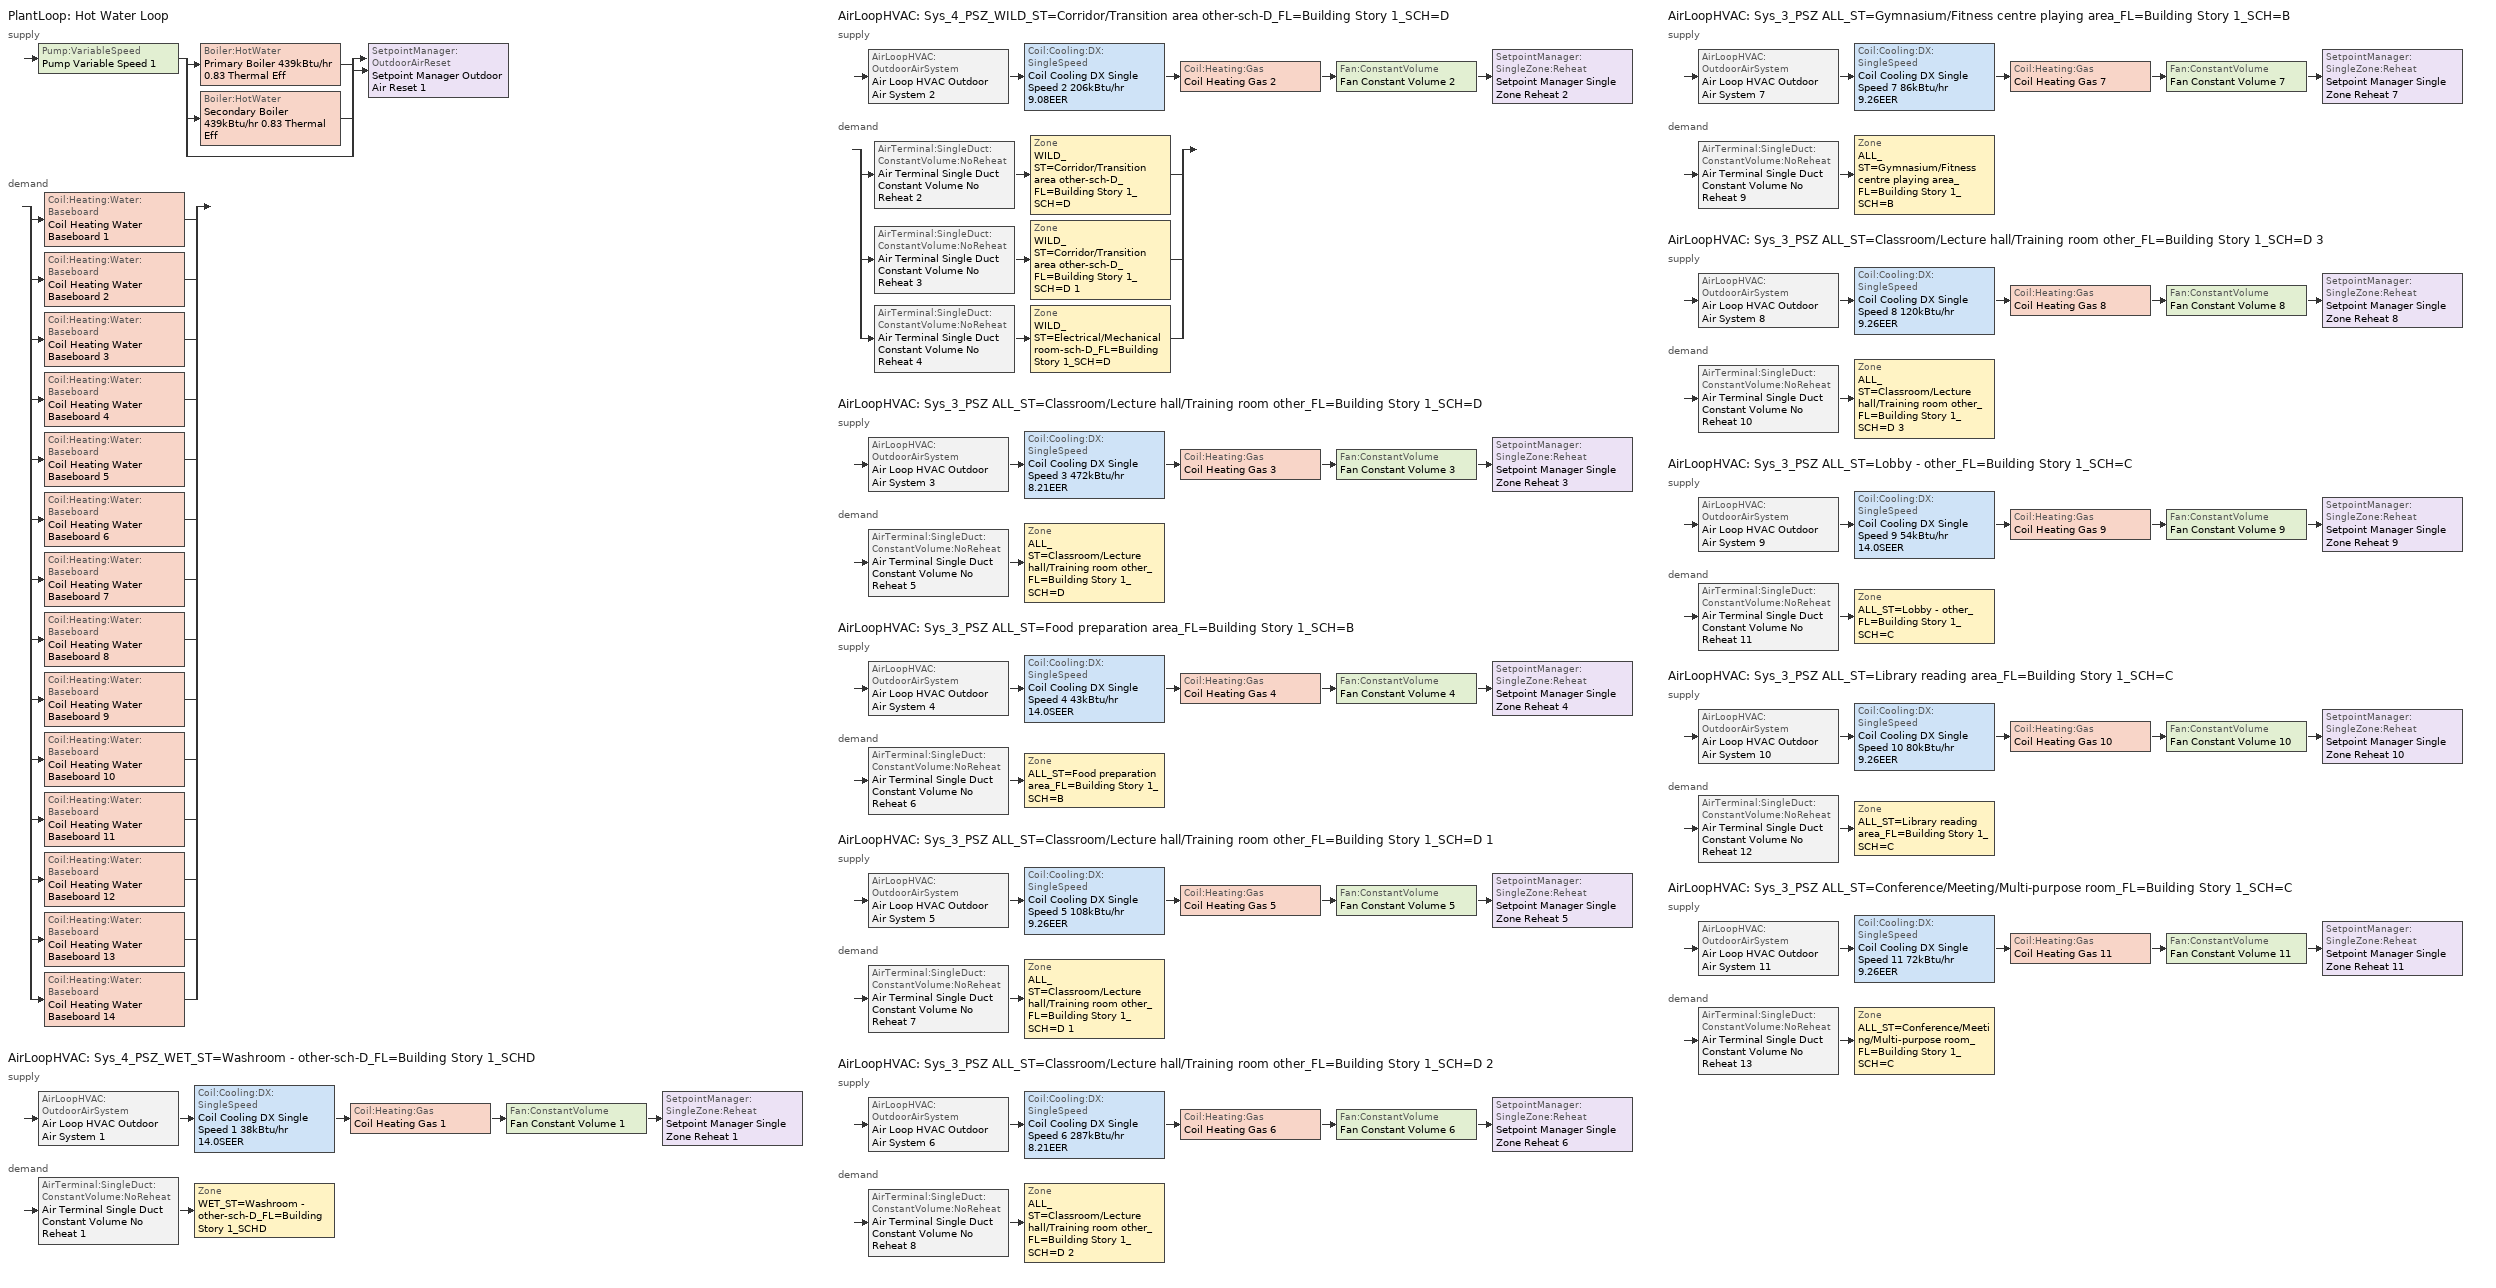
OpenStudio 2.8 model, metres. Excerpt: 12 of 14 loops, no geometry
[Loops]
PlantLoop 'Hot Water Loop'
 supply: Pump:VariableSpeed 'Pump Variable Speed 1' > split
  | Boiler:HotWater 'Primary Boiler 439kBtu/hr 0.83 Thermal Eff'
  | Boiler:HotWater 'Secondary Boiler 439kBtu/hr 0.83 Thermal Eff'
  | bypass
  join > SetpointManager:OutdoorAirReset 'Setpoint Manager Outdoor Air Reset 1'
 demand: split
  | Coil:Heating:Water:Baseboard 'Coil Heating Water Baseboard 1'
  | Coil:Heating:Water:Baseboard 'Coil Heating Water Baseboard 2'
  | Coil:Heating:Water:Baseboard 'Coil Heating Water Baseboard 3'
  | Coil:Heating:Water:Baseboard 'Coil Heating Water Baseboard 4'
  | Coil:Heating:Water:Baseboard 'Coil Heating Water Baseboard 5'
  | Coil:Heating:Water:Baseboard 'Coil Heating Water Baseboard 6'
  | Coil:Heating:Water:Baseboard 'Coil Heating Water Baseboard 7'
  | Coil:Heating:Water:Baseboard 'Coil Heating Water Baseboard 8'
  | Coil:Heating:Water:Baseboard 'Coil Heating Water Baseboard 9'
  | Coil:Heating:Water:Baseboard 'Coil Heating Water Baseboard 10'
  | Coil:Heating:Water:Baseboard 'Coil Heating Water Baseboard 11'
  | Coil:Heating:Water:Baseboard 'Coil Heating Water Baseboard 12'
  | Coil:Heating:Water:Baseboard 'Coil Heating Water Baseboard 13'
  | Coil:Heating:Water:Baseboard 'Coil Heating Water Baseboard 14'
AirLoopHVAC 'Sys_4_PSZ_WET_ST=Washroom - other-sch-D_FL=Building Story 1_SCHD'
 supply: AirLoopHVAC:OutdoorAirSystem 'Air Loop HVAC Outdoor Air System 1' > Coil:Cooling:DX:SingleSpeed 'Coil Cooling DX Single Speed 1 38kBtu/hr 14.0SEER' > Coil:Heating:Gas 'Coil Heating Gas 1' > Fan:ConstantVolume 'Fan Constant Volume 1' > SetpointManager:SingleZone:Reheat 'Setpoint Manager Single Zone Reheat 1'
 demand: AirTerminal:SingleDuct:ConstantVolume:NoReheat 'Air Terminal Single Duct Constant Volume No Reheat 1' > Zone 'WET_ST=Washroom - other-sch-D_FL=Building Story 1_SCHD'
AirLoopHVAC 'Sys_4_PSZ_WILD_ST=Corridor/Transition area other-sch-D_FL=Building Story 1_SCH=D'
 supply: AirLoopHVAC:OutdoorAirSystem 'Air Loop HVAC Outdoor Air System 2' > Coil:Cooling:DX:SingleSpeed 'Coil Cooling DX Single Speed 2 206kBtu/hr 9.08EER' > Coil:Heating:Gas 'Coil Heating Gas 2' > Fan:ConstantVolume 'Fan Constant Volume 2' > SetpointManager:SingleZone:Reheat 'Setpoint Manager Single Zone Reheat 2'
 demand: split
  | AirTerminal:SingleDuct:ConstantVolume:NoReheat 'Air Terminal Single Duct Constant Volume No Reheat 2' > Zone 'WILD_ST=Corridor/Transition area other-sch-D_FL=Building Story 1_SCH=D'
  | AirTerminal:SingleDuct:ConstantVolume:NoReheat 'Air Terminal Single Duct Constant Volume No Reheat 3' > Zone 'WILD_ST=Corridor/Transition area other-sch-D_FL=Building Story 1_SCH=D 1'
  | AirTerminal:SingleDuct:ConstantVolume:NoReheat 'Air Terminal Single Duct Constant Volume No Reheat 4' > Zone 'WILD_ST=Electrical/Mechanical room-sch-D_FL=Building Story 1_SCH=D'
AirLoopHVAC 'Sys_3_PSZ ALL_ST=Classroom/Lecture hall/Training room other_FL=Building Story 1_SCH=D'
 supply: AirLoopHVAC:OutdoorAirSystem 'Air Loop HVAC Outdoor Air System 3' > Coil:Cooling:DX:SingleSpeed 'Coil Cooling DX Single Speed 3 472kBtu/hr 8.21EER' > Coil:Heating:Gas 'Coil Heating Gas 3' > Fan:ConstantVolume 'Fan Constant Volume 3' > SetpointManager:SingleZone:Reheat 'Setpoint Manager Single Zone Reheat 3'
 demand: AirTerminal:SingleDuct:ConstantVolume:NoReheat 'Air Terminal Single Duct Constant Volume No Reheat 5' > Zone 'ALL_ST=Classroom/Lecture hall/Training room other_FL=Building Story 1_SCH=D'
AirLoopHVAC 'Sys_3_PSZ ALL_ST=Food preparation area_FL=Building Story 1_SCH=B'
 supply: AirLoopHVAC:OutdoorAirSystem 'Air Loop HVAC Outdoor Air System 4' > Coil:Cooling:DX:SingleSpeed 'Coil Cooling DX Single Speed 4 43kBtu/hr 14.0SEER' > Coil:Heating:Gas 'Coil Heating Gas 4' > Fan:ConstantVolume 'Fan Constant Volume 4' > SetpointManager:SingleZone:Reheat 'Setpoint Manager Single Zone Reheat 4'
 demand: AirTerminal:SingleDuct:ConstantVolume:NoReheat 'Air Terminal Single Duct Constant Volume No Reheat 6' > Zone 'ALL_ST=Food preparation area_FL=Building Story 1_SCH=B'
AirLoopHVAC 'Sys_3_PSZ ALL_ST=Classroom/Lecture hall/Training room other_FL=Building Story 1_SCH=D 1'
 supply: AirLoopHVAC:OutdoorAirSystem 'Air Loop HVAC Outdoor Air System 5' > Coil:Cooling:DX:SingleSpeed 'Coil Cooling DX Single Speed 5 108kBtu/hr 9.26EER' > Coil:Heating:Gas 'Coil Heating Gas 5' > Fan:ConstantVolume 'Fan Constant Volume 5' > SetpointManager:SingleZone:Reheat 'Setpoint Manager Single Zone Reheat 5'
 demand: AirTerminal:SingleDuct:ConstantVolume:NoReheat 'Air Terminal Single Duct Constant Volume No Reheat 7' > Zone 'ALL_ST=Classroom/Lecture hall/Training room other_FL=Building Story 1_SCH=D 1'
AirLoopHVAC 'Sys_3_PSZ ALL_ST=Classroom/Lecture hall/Training room other_FL=Building Story 1_SCH=D 2'
 supply: AirLoopHVAC:OutdoorAirSystem 'Air Loop HVAC Outdoor Air System 6' > Coil:Cooling:DX:SingleSpeed 'Coil Cooling DX Single Speed 6 287kBtu/hr 8.21EER' > Coil:Heating:Gas 'Coil Heating Gas 6' > Fan:ConstantVolume 'Fan Constant Volume 6' > SetpointManager:SingleZone:Reheat 'Setpoint Manager Single Zone Reheat 6'
 demand: AirTerminal:SingleDuct:ConstantVolume:NoReheat 'Air Terminal Single Duct Constant Volume No Reheat 8' > Zone 'ALL_ST=Classroom/Lecture hall/Training room other_FL=Building Story 1_SCH=D 2'
AirLoopHVAC 'Sys_3_PSZ ALL_ST=Gymnasium/Fitness centre playing area_FL=Building Story 1_SCH=B'
 supply: AirLoopHVAC:OutdoorAirSystem 'Air Loop HVAC Outdoor Air System 7' > Coil:Cooling:DX:SingleSpeed 'Coil Cooling DX Single Speed 7 86kBtu/hr 9.26EER' > Coil:Heating:Gas 'Coil Heating Gas 7' > Fan:ConstantVolume 'Fan Constant Volume 7' > SetpointManager:SingleZone:Reheat 'Setpoint Manager Single Zone Reheat 7'
 demand: AirTerminal:SingleDuct:ConstantVolume:NoReheat 'Air Terminal Single Duct Constant Volume No Reheat 9' > Zone 'ALL_ST=Gymnasium/Fitness centre playing area_FL=Building Story 1_SCH=B'
AirLoopHVAC 'Sys_3_PSZ ALL_ST=Classroom/Lecture hall/Training room other_FL=Building Story 1_SCH=D 3'
 supply: AirLoopHVAC:OutdoorAirSystem 'Air Loop HVAC Outdoor Air System 8' > Coil:Cooling:DX:SingleSpeed 'Coil Cooling DX Single Speed 8 120kBtu/hr 9.26EER' > Coil:Heating:Gas 'Coil Heating Gas 8' > Fan:ConstantVolume 'Fan Constant Volume 8' > SetpointManager:SingleZone:Reheat 'Setpoint Manager Single Zone Reheat 8'
 demand: AirTerminal:SingleDuct:ConstantVolume:NoReheat 'Air Terminal Single Duct Constant Volume No Reheat 10' > Zone 'ALL_ST=Classroom/Lecture hall/Training room other_FL=Building Story 1_SCH=D 3'
AirLoopHVAC 'Sys_3_PSZ ALL_ST=Lobby - other_FL=Building Story 1_SCH=C'
 supply: AirLoopHVAC:OutdoorAirSystem 'Air Loop HVAC Outdoor Air System 9' > Coil:Cooling:DX:SingleSpeed 'Coil Cooling DX Single Speed 9 54kBtu/hr 14.0SEER' > Coil:Heating:Gas 'Coil Heating Gas 9' > Fan:ConstantVolume 'Fan Constant Volume 9' > SetpointManager:SingleZone:Reheat 'Setpoint Manager Single Zone Reheat 9'
 demand: AirTerminal:SingleDuct:ConstantVolume:NoReheat 'Air Terminal Single Duct Constant Volume No Reheat 11' > Zone 'ALL_ST=Lobby - other_FL=Building Story 1_SCH=C'
AirLoopHVAC 'Sys_3_PSZ ALL_ST=Library reading area_FL=Building Story 1_SCH=C'
 supply: AirLoopHVAC:OutdoorAirSystem 'Air Loop HVAC Outdoor Air System 10' > Coil:Cooling:DX:SingleSpeed 'Coil Cooling DX Single Speed 10 80kBtu/hr 9.26EER' > Coil:Heating:Gas 'Coil Heating Gas 10' > Fan:ConstantVolume 'Fan Constant Volume 10' > SetpointManager:SingleZone:Reheat 'Setpoint Manager Single Zone Reheat 10'
 demand: AirTerminal:SingleDuct:ConstantVolume:NoReheat 'Air Terminal Single Duct Constant Volume No Reheat 12' > Zone 'ALL_ST=Library reading area_FL=Building Story 1_SCH=C'
AirLoopHVAC 'Sys_3_PSZ ALL_ST=Conference/Meeting/Multi-purpose room_FL=Building Story 1_SCH=C'
 supply: AirLoopHVAC:OutdoorAirSystem 'Air Loop HVAC Outdoor Air System 11' > Coil:Cooling:DX:SingleSpeed 'Coil Cooling DX Single Speed 11 72kBtu/hr 9.26EER' > Coil:Heating:Gas 'Coil Heating Gas 11' > Fan:ConstantVolume 'Fan Constant Volume 11' > SetpointManager:SingleZone:Reheat 'Setpoint Manager Single Zone Reheat 11'
 demand: AirTerminal:SingleDuct:ConstantVolume:NoReheat 'Air Terminal Single Duct Constant Volume No Reheat 13' > Zone 'ALL_ST=Conference/Meeting/Multi-purpose room_FL=Building Story 1_SCH=C'
[Sizing:Zone] Zone Cooling Design Supply Air Temperature Input Method=SupplyAirTemperature; Zone Cooling Design Supply Air Temperature {C}=13; Zone Cooling Design Supply Air Temperature Difference {deltaC}=11.11; Zone Heating Design Supply Air Temperature Input Method=SupplyAirTemperature; Zone Heating Design Supply Air Temperature {C}=43; Zone Heating Design Supply Air Temperature Difference {deltaC}=11.11; Zone Cooling Design Supply Air Humidity Ratio {kg-H2O/kg-air}=0.0085; Zone Heating Design Supply Air Humidity Ratio {kg-H2O/kg-air}=0.008; Zone Heating Sizing Factor=1.3; Zone Cooling Sizing Factor=1.1; Cooling Design Air Flow Method=DesignDay; Heating Design Air Flow Method=DesignDay; Account for Dedicated Outdoor Air System=No; Dedicated Outdoor Air System Control Strategy=NeutralSupplyAir; Dedicated Outdoor Air Low Setpoint Temperature for Design {C}=autosize; Dedicated Outdoor Air High Setpoint Temperature for Design {C}=autosize
WET_ST=Washroom - other-sch-D_FL=Building Story 1_SCHD; ALL_ST=Classroom/Lecture hall/Training room other_FL=Building Story 1_SCH=D; ALL_ST=Food preparation area_FL=Building Story 1_SCH=B; ALL_ST=Classroom/Lecture hall/Training room other_FL=Building Story 1_SCH=D 1; ALL_ST=Classroom/Lecture hall/Training room other_FL=Building Story 1_SCH=D 2; ALL_ST=Gymnasium/Fitness centre playing area_FL=Building Story 1_SCH=B; ALL_ST=Classroom/Lecture hall/Training room other_FL=Building Story 1_SCH=D 3; ALL_ST=Lobby - other_FL=Building Story 1_SCH=C; ALL_ST=Library reading area_FL=Building Story 1_SCH=C; ALL_ST=Conference/Meeting/Multi-purpose room_FL=Building Story 1_SCH=C; WILD_ST=Corridor/Transition area other-sch-D_FL=Building Story 1_SCH=D; WILD_ST=Corridor/Transition area other-sch-D_FL=Building Story 1_SCH=D 1; WILD_ST=Electrical/Mechanical room-sch-D_FL=Building Story 1_SCH=D
[Zone equipment]
WET_ST=Washroom - other-sch-D_FL=Building Story 1_SCHD: Air Terminal Single Duct Constant Volume No Reheat 1, Zone HVAC Baseboard Convective Water 1
ALL_ST=Classroom/Lecture hall/Training room other_FL=Building Story 1_SCH=D: Air Terminal Single Duct Constant Volume No Reheat 5, Zone HVAC Baseboard Convective Water 5
ALL_ST=Food preparation area_FL=Building Story 1_SCH=B: Air Terminal Single Duct Constant Volume No Reheat 6, Zone HVAC Baseboard Convective Water 6
ALL_ST=Classroom/Lecture hall/Training room other_FL=Building Story 1_SCH=D 1: Air Terminal Single Duct Constant Volume No Reheat 7, Zone HVAC Baseboard Convective Water 7
ALL_ST=Classroom/Lecture hall/Training room other_FL=Building Story 1_SCH=D 2: Air Terminal Single Duct Constant Volume No Reheat 8, Zone HVAC Baseboard Convective Water 8
ALL_ST=Gymnasium/Fitness centre playing area_FL=Building Story 1_SCH=B: Air Terminal Single Duct Constant Volume No Reheat 9, Zone HVAC Baseboard Convective Water 9
ALL_ST=Classroom/Lecture hall/Training room other_FL=Building Story 1_SCH=D 3: Air Terminal Single Duct Constant Volume No Reheat 10, Zone HVAC Baseboard Convective Water 10
ALL_ST=Lobby - other_FL=Building Story 1_SCH=C: Air Terminal Single Duct Constant Volume No Reheat 11, Zone HVAC Baseboard Convective Water 11
ALL_ST=Library reading area_FL=Building Story 1_SCH=C: Air Terminal Single Duct Constant Volume No Reheat 12, Zone HVAC Baseboard Convective Water 12
ALL_ST=Conference/Meeting/Multi-purpose room_FL=Building Story 1_SCH=C: Air Terminal Single Duct Constant Volume No Reheat 13, Zone HVAC Baseboard Convective Water 13
WILD_ST=Corridor/Transition area other-sch-D_FL=Building Story 1_SCH=D: Air Terminal Single Duct Constant Volume No Reheat 2, Zone HVAC Baseboard Convective Water 2
WILD_ST=Corridor/Transition area other-sch-D_FL=Building Story 1_SCH=D 1: Air Terminal Single Duct Constant Volume No Reheat 3, Zone HVAC Baseboard Convective Water 3
WILD_ST=Electrical/Mechanical room-sch-D_FL=Building Story 1_SCH=D: Air Terminal Single Duct Constant Volume No Reheat 4, Zone HVAC Baseboard Convective Water 4
[PlantLoop]
Hot Water Loop: Fluid Type=Water; Glycol Concentration=0; Plant Loop Volume {m3}=Autocalculate; Load Distribution Scheme=Optimal
[Sizing:Plant]
Hot Water Loop: Loop Type=Heating; Design Loop Exit Temperature {C}=82; Loop Design Temperature Difference {deltaC}=16; Sizing Option=NonCoincident; Zone Timesteps in Averaging Window=1; Coincident Sizing Factor Mode=None
[Pump:VariableSpeed]
Pump Variable Speed 1: Motor Efficiency=0.865; Pump Control Type=Intermittent; Skin Loss Radiative Fraction=0.5; Design Power Sizing Method=PowerPerFlowPerPressure; Design Electric Power per Unit Flow Rate {W/(m3/s)}=348701.1; Design Shaft Power per Unit Flow Rate per Unit Head {W-s/m3-Pa}=1.45151; Design Minimum Flow Rate Fraction=0
[Boiler:HotWater] Fuel Type=NaturalGas; Nominal Capacity {W}=128772; Nominal Thermal Efficiency=0.83; Normalized Boiler Efficiency Curve=BOILER-EFFFPLR-NECB2011; Water Outlet Upper Temperature Limit {C}=99; Boiler Flow Mode=ConstantFlow; Parasitic Electric Load {W}=0; Sizing Factor=1
Primary Boiler 439kBtu/hr 0.83 Thermal Eff; Secondary Boiler 439kBtu/hr 0.83 Thermal Eff
[SetpointManager:OutdoorAirReset]
Setpoint Manager Outdoor Air Reset 1: Control Variable=Temperature; Setpoint at Outdoor Low Temperature {C}=82; Outdoor Low Temperature {C}=-16; Setpoint at Outdoor High Temperature {C}=60; Outdoor High Temperature {C}=0
[AirLoopHVAC] Design Supply Air Flow Rate {m3/s}=AutoSize
Name | Availability Schedule
Sys_4_PSZ_WET_ST=Washroom - other-sch-D_FL=Building Story 1_SCHD | Sys_4_PSZ_WET_ST=Washroom - other-sch-D_FL=Building Story 1_SCHD Occ Sch
Sys_4_PSZ_WILD_ST=Corridor/Transition area other-sch-D_FL=Building Story 1_SCH=D | Sys_4_PSZ_WILD_ST=Corridor/Transition area other-sch-D_FL=Building Story 1_SCH=D Occ Sch
Sys_3_PSZ ALL_ST=Classroom/Lecture hall/Training room other_FL=Building Story 1_SCH=D | Sys_3_PSZ ALL_ST=Classroom/Lecture hall/Training room other_FL=Building Story 1_SCH=D Occ Sch
Sys_3_PSZ ALL_ST=Food preparation area_FL=Building Story 1_SCH=B | Sys_3_PSZ ALL_ST=Food preparation area_FL=Building Story 1_SCH=B Occ Sch
Sys_3_PSZ ALL_ST=Classroom/Lecture hall/Training room other_FL=Building Story 1_SCH=D 1 | Sys_3_PSZ ALL_ST=Classroom/Lecture hall/Training room other_FL=Building Story 1_SCH=D 1 Occ Sch
Sys_3_PSZ ALL_ST=Classroom/Lecture hall/Training room other_FL=Building Story 1_SCH=D 2 | Sys_3_PSZ ALL_ST=Classroom/Lecture hall/Training room other_FL=Building Story 1_SCH=D 2 Occ Sch
Sys_3_PSZ ALL_ST=Gymnasium/Fitness centre playing area_FL=Building Story 1_SCH=B | Sys_3_PSZ ALL_ST=Gymnasium/Fitness centre playing area_FL=Building Story 1_SCH=B Occ Sch
Sys_3_PSZ ALL_ST=Classroom/Lecture hall/Training room other_FL=Building Story 1_SCH=D 3 | Sys_3_PSZ ALL_ST=Classroom/Lecture hall/Training room other_FL=Building Story 1_SCH=D 3 Occ Sch
Sys_3_PSZ ALL_ST=Lobby - other_FL=Building Story 1_SCH=C | Sys_3_PSZ ALL_ST=Lobby - other_FL=Building Story 1_SCH=C Occ Sch
Sys_3_PSZ ALL_ST=Library reading area_FL=Building Story 1_SCH=C | Sys_3_PSZ ALL_ST=Library reading area_FL=Building Story 1_SCH=C Occ Sch
Sys_3_PSZ ALL_ST=Conference/Meeting/Multi-purpose room_FL=Building Story 1_SCH=C | Sys_3_PSZ ALL_ST=Conference/Meeting/Multi-purpose room_FL=Building Story 1_SCH=C Occ Sch
[Sizing:System] Type of Load to Size On=Sensible; Design Outdoor Air Flow Rate {m3/s}=Autosize; Central Heating Maximum System Air Flow Ratio=1; Preheat Design Temperature {C}=7; Preheat Design Humidity Ratio {kg-H2O/kg-Air}=0.008; Precool Design Temperature {C}=13; Precool Design Humidity Ratio {kg-H2O/kg-Air}=0.008; Central Cooling Design Supply Air Temperature {C}=13; Central Heating Design Supply Air Temperature {C}=43; Sizing Option=NonCoincident; 100% Outdoor Air in Cooling=No; 100% Outdoor Air in Heating=No; Central Cooling Design Supply Air Humidity Ratio {kg-H2O/kg-Air}=0.0085; Central Heating Design Supply Air Humidity Ratio {kg-H2O/kg-Air}=0.008; Cooling Design Air Flow Method=DesignDay; Cooling Design Air Flow Rate {m3/s}=0; Heating Design Air Flow Method=DesignDay; Heating Design Air Flow Rate {m3/s}=0; System Outdoor Air Method=ZoneSum; Zone Maximum Outdoor Air Fraction=1; Cooling Supply Air Flow Rate Per Floor Area {m3/s-m2}=0.00996765; Cooling Fraction of Autosized Cooling Supply Air Flow Rate=1; Cooling Supply Air Flow Rate Per Unit Cooling Capacity {m3/s-W}=3.94755e-05; Heating Supply Air Flow Rate Per Floor Area {m3/s-m2}=0.00996765; Heating Fraction of Autosized Heating Supply Air Flow Rate=1; Heating Fraction of Autosized Cooling Supply Air Flow Rate=1; Heating Supply Air Flow Rate Per Unit Heating Capacity {m3/s-W}=3.15882e-05; Cooling Design Capacity Method=CoolingDesignCapacity; Cooling Design Capacity {W}=autosize; Cooling Design Capacity Per Floor Area {W/m2}=234.7; Fraction of Autosized Cooling Design Capacity=1; Heating Design Capacity Method=HeatingDesignCapacity; Heating Design Capacity {W}=autosize; Heating Design Capacity Per Floor Area {W/m2}=157; Fraction of Autosized Heating Design Capacity=1; Central Cooling Capacity Control Method=OnOff
Sys_4_PSZ_WET_ST=Washroom - other-sch-D_FL=Building Story 1_SCHD; Sys_4_PSZ_WILD_ST=Corridor/Transition area other-sch-D_FL=Building Story 1_SCH=D; Sys_3_PSZ ALL_ST=Classroom/Lecture hall/Training room other_FL=Building Story 1_SCH=D; Sys_3_PSZ ALL_ST=Food preparation area_FL=Building Story 1_SCH=B; Sys_3_PSZ ALL_ST=Classroom/Lecture hall/Training room other_FL=Building Story 1_SCH=D 1; Sys_3_PSZ ALL_ST=Classroom/Lecture hall/Training room other_FL=Building Story 1_SCH=D 2; Sys_3_PSZ ALL_ST=Gymnasium/Fitness centre playing area_FL=Building Story 1_SCH=B; Sys_3_PSZ ALL_ST=Classroom/Lecture hall/Training room other_FL=Building Story 1_SCH=D 3; Sys_3_PSZ ALL_ST=Lobby - other_FL=Building Story 1_SCH=C; Sys_3_PSZ ALL_ST=Library reading area_FL=Building Story 1_SCH=C; Sys_3_PSZ ALL_ST=Conference/Meeting/Multi-purpose room_FL=Building Story 1_SCH=C
[Fan:ConstantVolume] Availability Schedule=Always On Discrete; Fan Total Efficiency=0.39975; Pressure Rise {Pa}=640; Maximum Flow Rate {m3/s}=AutoSize; Motor Efficiency=0.615
Fan Constant Volume 1; Fan Constant Volume 2; Fan Constant Volume 3; Fan Constant Volume 4; Fan Constant Volume 5; Fan Constant Volume 6; Fan Constant Volume 7; Fan Constant Volume 8; Fan Constant Volume 9; Fan Constant Volume 10; Fan Constant Volume 11
[Coil:Heating:Gas] Availability Schedule=Always On Discrete; Nominal Capacity {W}=AutoSize; Parasitic Electric Load {W}=0; Part Load Fraction Correlation Curve=FURNACE-EFFPLR-NECB2011; Parasitic Gas Load {W}=0
Name | Gas Burner Efficiency
Coil Heating Gas 1; Coil Heating Gas 4; Coil Heating Gas 7; Coil Heating Gas 9; Coil Heating Gas 10; Coil Heating Gas 11 | 0.924
Coil Heating Gas 2; Coil Heating Gas 3; Coil Heating Gas 5; Coil Heating Gas 6; Coil Heating Gas 8 | 0.81
[Coil:Cooling:DX:SingleSpeed] Availability Schedule=Always On Discrete; Rated Total Cooling Capacity {W}=autosize; Rated Sensible Heat Ratio=autosize; Rated Air Flow Rate {m3/s}=autosize; Rated Evaporator Fan Power Per Volume Flow Rate {W/(m3/s)}=773.3; Total Cooling Capacity Function of Temperature Curve=DXCOOL-NECB2011-REF-CAPFT; Total Cooling Capacity Function of Flow Fraction Curve=DXCOOL-NECB2011-REF-CAPFFLOW; Energy Input Ratio Function of Temperature Curve=DXCOOL-NECB2011-REF-COOLEIRFT; Energy Input Ratio Function of Flow Fraction Curve=DXCOOL-NECB2011-REF-COOLEIRFFLOW; Part Load Fraction Correlation Curve=DXCOOL-NECB2011-REF-COOLPLFFPLR; Condenser Type=AirCooled; Evaporative Condenser Effectiveness=0; Evaporative Condenser Air Flow Rate {m3/s}=Autosize; Evaporative Condenser Pump Rated Power Consumption {W}=Autosize; Crankcase Heater Capacity {W}=0; Maximum Outdoor Dry-Bulb Temperature for Crankcase Heater Operation {C}=0; Basin Heater Capacity {W/K}=0; Basin Heater Setpoint Temperature {C}=10
Name | Rated COP {W/W}
Coil Cooling DX Single Speed 1 38kBtu/hr 14.0SEER; Coil Cooling DX Single Speed 4 43kBtu/hr 14.0SEER; Coil Cooling DX Single Speed 9 54kBtu/hr 14.0SEER | 4.11713
Coil Cooling DX Single Speed 2 206kBtu/hr 9.08EER | 3.15956
Coil Cooling DX Single Speed 3 472kBtu/hr 8.21EER; Coil Cooling DX Single Speed 6 287kBtu/hr 8.21EER | 2.8699
Coil Cooling DX Single Speed 5 108kBtu/hr 9.26EER; Coil Cooling DX Single Speed 7 86kBtu/hr 9.26EER; Coil Cooling DX Single Speed 8 120kBtu/hr 9.26EER; Coil Cooling DX Single Speed 10 80kBtu/hr 9.26EER; Coil Cooling DX Single Speed 11 72kBtu/hr 9.26EER | 3.21949
[Controller:OutdoorAir] Minimum Outdoor Air Flow Rate {m3/s}=autosize; Maximum Outdoor Air Flow Rate {m3/s}=Autosize; Economizer Control Action Type=ModulateFlow; Lockout Type=NoLockout; Minimum Limit Type=FixedMinimum; High Humidity Control=No; Heat Recovery Bypass Control Type=BypassWhenOAFlowGreaterThanMinimum
Name | Economizer Control Type | Economizer Maximum Limit Dry-Bulb Temperature {C} | Economizer Maximum Limit Enthalpy {J/kg} | Economizer Minimum Limit Dry-Bulb Temperature {C} | Minimum Outdoor Air Schedule | Controller Mechanical Ventilation
Controller Outdoor Air 1 | NoEconomizer | 28 | 64000 | -100 | Sys_4_PSZ_WET_ST=Washroom - other-sch-D_FL=Building Story 1_SCHD Occ Sch | Controller Mechanical Ventilation 1
Controller Outdoor Air 2 | DifferentialEnthalpy |  |  |  | Sys_4_PSZ_WILD_ST=Corridor/Transition area other-sch-D_FL=Building Story 1_SCH=D Occ Sch | Controller Mechanical Ventilation 2
Controller Outdoor Air 3 | DifferentialEnthalpy |  |  |  | Sys_3_PSZ ALL_ST=Classroom/Lecture hall/Training room other_FL=Building Story 1_SCH=D Occ Sch | Controller Mechanical Ventilation 3
Controller Outdoor Air 4 | NoEconomizer | 28 | 64000 | -100 | Sys_3_PSZ ALL_ST=Food preparation area_FL=Building Story 1_SCH=B Occ Sch | Controller Mechanical Ventilation 4
Controller Outdoor Air 5 | DifferentialEnthalpy |  |  |  | Sys_3_PSZ ALL_ST=Classroom/Lecture hall/Training room other_FL=Building Story 1_SCH=D 1 Occ Sch | Controller Mechanical Ventilation 5
Controller Outdoor Air 6 | DifferentialEnthalpy |  |  |  | Sys_3_PSZ ALL_ST=Classroom/Lecture hall/Training room other_FL=Building Story 1_SCH=D 2 Occ Sch | Controller Mechanical Ventilation 6
Controller Outdoor Air 7 | DifferentialEnthalpy |  |  |  | Sys_3_PSZ ALL_ST=Gymnasium/Fitness centre playing area_FL=Building Story 1_SCH=B Occ Sch | Controller Mechanical Ventilation 7
Controller Outdoor Air 8 | DifferentialEnthalpy |  |  |  | Sys_3_PSZ ALL_ST=Classroom/Lecture hall/Training room other_FL=Building Story 1_SCH=D 3 Occ Sch | Controller Mechanical Ventilation 8
Controller Outdoor Air 9 | NoEconomizer | 28 | 64000 | -100 | Sys_3_PSZ ALL_ST=Lobby - other_FL=Building Story 1_SCH=C Occ Sch | Controller Mechanical Ventilation 9
Controller Outdoor Air 10 | DifferentialEnthalpy |  |  |  | Sys_3_PSZ ALL_ST=Library reading area_FL=Building Story 1_SCH=C Occ Sch | Controller Mechanical Ventilation 10
Controller Outdoor Air 11 | DifferentialEnthalpy |  |  |  | Sys_3_PSZ ALL_ST=Conference/Meeting/Multi-purpose room_FL=Building Story 1_SCH=C Occ Sch | Controller Mechanical Ventilation 11
[Controller:MechanicalVentilation] Availability Schedule=Always On Discrete; System Outdoor Air Method=ZoneSum
Controller Mechanical Ventilation 1; Controller Mechanical Ventilation 2; Controller Mechanical Ventilation 3; Controller Mechanical Ventilation 4; Controller Mechanical Ventilation 5; Controller Mechanical Ventilation 6; Controller Mechanical Ventilation 7; Controller Mechanical Ventilation 8; Controller Mechanical Ventilation 9; Controller Mechanical Ventilation 10; Controller Mechanical Ventilation 11
[AirLoopHVAC:OutdoorAirSystem]
Name | Controller
Air Loop HVAC Outdoor Air System 1 | Controller Outdoor Air 1
Air Loop HVAC Outdoor Air System 2 | Controller Outdoor Air 2
Air Loop HVAC Outdoor Air System 3 | Controller Outdoor Air 3
Air Loop HVAC Outdoor Air System 4 | Controller Outdoor Air 4
Air Loop HVAC Outdoor Air System 5 | Controller Outdoor Air 5
Air Loop HVAC Outdoor Air System 6 | Controller Outdoor Air 6
Air Loop HVAC Outdoor Air System 7 | Controller Outdoor Air 7
Air Loop HVAC Outdoor Air System 8 | Controller Outdoor Air 8
Air Loop HVAC Outdoor Air System 9 | Controller Outdoor Air 9
Air Loop HVAC Outdoor Air System 10 | Controller Outdoor Air 10
Air Loop HVAC Outdoor Air System 11 | Controller Outdoor Air 11
[SetpointManager:SingleZone:Reheat] Minimum Supply Air Temperature {C}=13; Maximum Supply Air Temperature {C}=43
Name | Control Zone
Setpoint Manager Single Zone Reheat 1 | WET_ST=Washroom - other-sch-D_FL=Building Story 1_SCHD
Setpoint Manager Single Zone Reheat 2 | WILD_ST=Corridor/Transition area other-sch-D_FL=Building Story 1_SCH=D
Setpoint Manager Single Zone Reheat 3 | ALL_ST=Classroom/Lecture hall/Training room other_FL=Building Story 1_SCH=D
Setpoint Manager Single Zone Reheat 4 | ALL_ST=Food preparation area_FL=Building Story 1_SCH=B
Setpoint Manager Single Zone Reheat 5 | ALL_ST=Classroom/Lecture hall/Training room other_FL=Building Story 1_SCH=D 1
Setpoint Manager Single Zone Reheat 6 | ALL_ST=Classroom/Lecture hall/Training room other_FL=Building Story 1_SCH=D 2
Setpoint Manager Single Zone Reheat 7 | ALL_ST=Gymnasium/Fitness centre playing area_FL=Building Story 1_SCH=B
Setpoint Manager Single Zone Reheat 8 | ALL_ST=Classroom/Lecture hall/Training room other_FL=Building Story 1_SCH=D 3
Setpoint Manager Single Zone Reheat 9 | ALL_ST=Lobby - other_FL=Building Story 1_SCH=C
Setpoint Manager Single Zone Reheat 10 | ALL_ST=Library reading area_FL=Building Story 1_SCH=C
Setpoint Manager Single Zone Reheat 11 | ALL_ST=Conference/Meeting/Multi-purpose room_FL=Building Story 1_SCH=C
[AirTerminal:SingleDuct:ConstantVolume:NoReheat] Availability Schedule=Always On Discrete; Maximum Air Flow Rate {m3/s}=AutoSize
Air Terminal Single Duct Constant Volume No Reheat 1; Air Terminal Single Duct Constant Volume No Reheat 2; Air Terminal Single Duct Constant Volume No Reheat 3; Air Terminal Single Duct Constant Volume No Reheat 4; Air Terminal Single Duct Constant Volume No Reheat 5; Air Terminal Single Duct Constant Volume No Reheat 6; Air Terminal Single Duct Constant Volume No Reheat 7; Air Terminal Single Duct Constant Volume No Reheat 8; Air Terminal Single Duct Constant Volume No Reheat 9; Air Terminal Single Duct Constant Volume No Reheat 10; Air Terminal Single Duct Constant Volume No Reheat 11; Air Terminal Single Duct Constant Volume No Reheat 12; Air Terminal Single Duct Constant Volume No Reheat 13
[Coil:Heating:Water:Baseboard] Heating Design Capacity Method=HeatingDesignCapacity; Heating Design Capacity {W}=autosize; Heating Design Capacity Per Floor Area {W/m2}=0; Fraction of Autosized Heating Design Capacity=0.8
Coil Heating Water Baseboard 1; Coil Heating Water Baseboard 2; Coil Heating Water Baseboard 3; Coil Heating Water Baseboard 4; Coil Heating Water Baseboard 5; Coil Heating Water Baseboard 6; Coil Heating Water Baseboard 7; Coil Heating Water Baseboard 8; Coil Heating Water Baseboard 9; Coil Heating Water Baseboard 10; Coil Heating Water Baseboard 11; Coil Heating Water Baseboard 12; Coil Heating Water Baseboard 13; Coil Heating Water Baseboard 14
[ZoneHVAC:Baseboard:Convective:Water] Availability Schedule=Always On Discrete
Name | Heating Coil
Zone HVAC Baseboard Convective Water 1 | Coil Heating Water Baseboard 1
Zone HVAC Baseboard Convective Water 2 | Coil Heating Water Baseboard 2
Zone HVAC Baseboard Convective Water 3 | Coil Heating Water Baseboard 3
Zone HVAC Baseboard Convective Water 4 | Coil Heating Water Baseboard 4
Zone HVAC Baseboard Convective Water 5 | Coil Heating Water Baseboard 5
Zone HVAC Baseboard Convective Water 6 | Coil Heating Water Baseboard 6
Zone HVAC Baseboard Convective Water 7 | Coil Heating Water Baseboard 7
Zone HVAC Baseboard Convective Water 8 | Coil Heating Water Baseboard 8
Zone HVAC Baseboard Convective Water 9 | Coil Heating Water Baseboard 9
Zone HVAC Baseboard Convective Water 10 | Coil Heating Water Baseboard 10
Zone HVAC Baseboard Convective Water 11 | Coil Heating Water Baseboard 11
Zone HVAC Baseboard Convective Water 12 | Coil Heating Water Baseboard 12
Zone HVAC Baseboard Convective Water 13 | Coil Heating Water Baseboard 13
Zone HVAC Baseboard Convective Water 14 | Coil Heating Water Baseboard 14
[HeatExchanger:AirToAir:SensibleAndLatent] Availability Schedule=Always On Discrete; Nominal Supply Air Flow Rate {m3/s}=autosize; Sensible Effectiveness at 100% Heating Air Flow=0.5; Latent Effectiveness at 100% Heating Air Flow=0.5; Sensible Effectiveness at 75% Heating Air Flow=0.5; Latent Effectiveness at 75% Heating Air Flow=0.5; Sensible Effectiveness at 100% Cooling Air Flow=0.5; Latent Effectiveness at 100% Cooling Air Flow=0.5; Sensible Effectiveness at 75% Cooling Air Flow=0.5; Latent Effectiveness at 75% Cooling Air Flow=0.5; Supply Air Outlet Temperature Control=Yes; Heat Exchanger Type=Rotary; Frost Control Type=ExhaustOnly; Threshold Temperature {C}=-23.3; Initial Defrost Time Fraction=0.167; Rate of Defrost Time Fraction Increase {1/K}=1.44; Economizer Lockout=Yes
Name | Nominal Electric Power {W}
Sys_3_PSZ ALL_ST=Classroom/Lecture hall/Training room other_FL=Building Story 1_SCH=D ERV; Sys_3_PSZ ALL_ST=Classroom/Lecture hall/Training room other_FL=Building Story 1_SCH=D 2 ERV | 2908.29
Sys_3_PSZ ALL_ST=Classroom/Lecture hall/Training room other_FL=Building Story 1_SCH=D 1 ERV; Sys_3_PSZ ALL_ST=Classroom/Lecture hall/Training room other_FL=Building Story 1_SCH=D 3 ERV | 643.229
Sys_3_PSZ ALL_ST=Conference/Meeting/Multi-purpose room_FL=Building Story 1_SCH=C ERV | 405.924
[Schedule:Ruleset]
Name | Default Day Schedule | Summer Design Day Schedule | Winter Design Day Schedule
Sys_3_PSZ ALL_ST=Classroom/Lecture hall/Training room other_FL=Building Story 1_SCH=D Occ Sch | Sys_3_PSZ ALL_ST=Classroom/Lecture hall/Training room other_FL=Building Story 1_SCH=D Occ Sch Default | Sys_3_PSZ ALL_ST=Classroom/Lecture hall/Training room other_FL=Building Story 1_SCH=D Occ Sch Summer Design Day | Sys_3_PSZ ALL_ST=Classroom/Lecture hall/Training room other_FL=Building Story 1_SCH=D Occ Sch Winter Design Day
Sys_3_PSZ ALL_ST=Classroom/Lecture hall/Training room other_FL=Building Story 1_SCH=D 1 Occ Sch | Sys_3_PSZ ALL_ST=Classroom/Lecture hall/Training room other_FL=Building Story 1_SCH=D 1 Occ Sch Default | Sys_3_PSZ ALL_ST=Classroom/Lecture hall/Training room other_FL=Building Story 1_SCH=D 1 Occ Sch Summer Design Day | Sys_3_PSZ ALL_ST=Classroom/Lecture hall/Training room other_FL=Building Story 1_SCH=D 1 Occ Sch Winter Design Day
Sys_3_PSZ ALL_ST=Classroom/Lecture hall/Training room other_FL=Building Story 1_SCH=D 2 Occ Sch | Sys_3_PSZ ALL_ST=Classroom/Lecture hall/Training room other_FL=Building Story 1_SCH=D 2 Occ Sch Default | Sys_3_PSZ ALL_ST=Classroom/Lecture hall/Training room other_FL=Building Story 1_SCH=D 2 Occ Sch Summer Design Day | Sys_3_PSZ ALL_ST=Classroom/Lecture hall/Training room other_FL=Building Story 1_SCH=D 2 Occ Sch Winter Design Day
Sys_3_PSZ ALL_ST=Classroom/Lecture hall/Training room other_FL=Building Story 1_SCH=D 3 Occ Sch | Sys_3_PSZ ALL_ST=Classroom/Lecture hall/Training room other_FL=Building Story 1_SCH=D 3 Occ Sch Default | Sys_3_PSZ ALL_ST=Classroom/Lecture hall/Training room other_FL=Building Story 1_SCH=D 3 Occ Sch Summer Design Day | Sys_3_PSZ ALL_ST=Classroom/Lecture hall/Training room other_FL=Building Story 1_SCH=D 3 Occ Sch Winter Design Day
Sys_3_PSZ ALL_ST=Conference/Meeting/Multi-purpose room_FL=Building Story 1_SCH=C Occ Sch | Sys_3_PSZ ALL_ST=Conference/Meeting/Multi-purpose room_FL=Building Story 1_SCH=C Occ Sch Default | Sys_3_PSZ ALL_ST=Conference/Meeting/Multi-purpose room_FL=Building Story 1_SCH=C Occ Sch Summer Design Day | Sys_3_PSZ ALL_ST=Conference/Meeting/Multi-purpose room_FL=Building Story 1_SCH=C Occ Sch Winter Design Day
Sys_3_PSZ ALL_ST=Food preparation area_FL=Building Story 1_SCH=B Occ Sch | Sys_3_PSZ ALL_ST=Food preparation area_FL=Building Story 1_SCH=B Occ Sch Default | Sys_3_PSZ ALL_ST=Food preparation area_FL=Building Story 1_SCH=B Occ Sch Summer Design Day | Sys_3_PSZ ALL_ST=Food preparation area_FL=Building Story 1_SCH=B Occ Sch Winter Design Day
Sys_3_PSZ ALL_ST=Gymnasium/Fitness centre playing area_FL=Building Story 1_SCH=B Occ Sch | Sys_3_PSZ ALL_ST=Gymnasium/Fitness centre playing area_FL=Building Story 1_SCH=B Occ Sch Default | Sys_3_PSZ ALL_ST=Gymnasium/Fitness centre playing area_FL=Building Story 1_SCH=B Occ Sch Summer Design Day | Sys_3_PSZ ALL_ST=Gymnasium/Fitness centre playing area_FL=Building Story 1_SCH=B Occ Sch Winter Design Day
Sys_3_PSZ ALL_ST=Library reading area_FL=Building Story 1_SCH=C Occ Sch | Sys_3_PSZ ALL_ST=Library reading area_FL=Building Story 1_SCH=C Occ Sch Default | Sys_3_PSZ ALL_ST=Library reading area_FL=Building Story 1_SCH=C Occ Sch Summer Design Day | Sys_3_PSZ ALL_ST=Library reading area_FL=Building Story 1_SCH=C Occ Sch Winter Design Day
Sys_3_PSZ ALL_ST=Lobby - other_FL=Building Story 1_SCH=C Occ Sch | Sys_3_PSZ ALL_ST=Lobby - other_FL=Building Story 1_SCH=C Occ Sch Default | Sys_3_PSZ ALL_ST=Lobby - other_FL=Building Story 1_SCH=C Occ Sch Summer Design Day | Sys_3_PSZ ALL_ST=Lobby - other_FL=Building Story 1_SCH=C Occ Sch Winter Design Day
Sys_4_PSZ_WET_ST=Washroom - other-sch-D_FL=Building Story 1_SCHD Occ Sch | Sys_4_PSZ_WET_ST=Washroom - other-sch-D_FL=Building Story 1_SCHD Occ Sch Default | Sys_4_PSZ_WET_ST=Washroom - other-sch-D_FL=Building Story 1_SCHD Occ Sch Summer Design Day | Sys_4_PSZ_WET_ST=Washroom - other-sch-D_FL=Building Story 1_SCHD Occ Sch Winter Design Day
Sys_4_PSZ_WILD_ST=Corridor/Transition area other-sch-D_FL=Building Story 1_SCH=D Occ Sch | Sys_4_PSZ_WILD_ST=Corridor/Transition area other-sch-D_FL=Building Story 1_SCH=D Occ Sch Default | Sys_4_PSZ_WILD_ST=Corridor/Transition area other-sch-D_FL=Building Story 1_SCH=D Occ Sch Summer Design Day | Sys_4_PSZ_WILD_ST=Corridor/Transition area other-sch-D_FL=Building Story 1_SCH=D Occ Sch Winter Design Day
[Schedule:Day]
Sys_3_PSZ ALL_ST=Classroom/Lecture hall/Training room other_FL=Building Story 1_SCH=D Occ Sch Default; Sys_3_PSZ ALL_ST=Classroom/Lecture hall/Training room other_FL=Building Story 1_SCH=D 1 Occ Sch Default; Sys_3_PSZ ALL_ST=Classroom/Lecture hall/Training room other_FL=Building Story 1_SCH=D 2 Occ Sch Default; Sys_3_PSZ ALL_ST=Classroom/Lecture hall/Training room other_FL=Building Story 1_SCH=D 3 Occ Sch Default; Sys_4_PSZ_WET_ST=Washroom - other-sch-D_FL=Building Story 1_SCHD Occ Sch Default; Sys_4_PSZ_WILD_ST=Corridor/Transition area other-sch-D_FL=Building Story 1_SCH=D Occ Sch Default: 9, 0, 0, 18, 0, 1, 19, 0, 0, 22, 0, 1, 24, 0, 0
Sys_3_PSZ ALL_ST=Classroom/Lecture hall/Training room other_FL=Building Story 1_SCH=D Occ Sch Winter Design Day; Sys_3_PSZ ALL_ST=Classroom/Lecture hall/Training room other_FL=Building Story 1_SCH=D Occ Sch Summer Design Day; Sys_3_PSZ ALL_ST=Classroom/Lecture hall/Training room other_FL=Building Story 1_SCH=D 1 Occ Sch Winter Design Day; Sys_3_PSZ ALL_ST=Classroom/Lecture hall/Training room other_FL=Building Story 1_SCH=D 1 Occ Sch Summer Design Day; Sys_3_PSZ ALL_ST=Classroom/Lecture hall/Training room other_FL=Building Story 1_SCH=D 2 Occ Sch Winter Design Day; Sys_3_PSZ ALL_ST=Classroom/Lecture hall/Training room other_FL=Building Story 1_SCH=D 2 Occ Sch Summer Design Day; Sys_3_PSZ ALL_ST=Classroom/Lecture hall/Training room other_FL=Building Story 1_SCH=D 3 Occ Sch Winter Design Day; Sys_3_PSZ ALL_ST=Classroom/Lecture hall/Training room other_FL=Building Story 1_SCH=D 3 Occ Sch Summer Design Day; Sys_3_PSZ ALL_ST=Conference/Meeting/Multi-purpose room_FL=Building Story 1_SCH=C Occ Sch Winter Design Day; Sys_3_PSZ ALL_ST=Conference/Meeting/Multi-purpose room_FL=Building Story 1_SCH=C Occ Sch Summer Design Day; Sys_3_PSZ ALL_ST=Food preparation area_FL=Building Story 1_SCH=B Occ Sch Winter Design Day; Sys_3_PSZ ALL_ST=Food preparation area_FL=Building Story 1_SCH=B Occ Sch Summer Design Day; Sys_3_PSZ ALL_ST=Gymnasium/Fitness centre playing area_FL=Building Story 1_SCH=B Occ Sch Winter Design Day; Sys_3_PSZ ALL_ST=Gymnasium/Fitness centre playing area_FL=Building Story 1_SCH=B Occ Sch Summer Design Day; Sys_3_PSZ ALL_ST=Library reading area_FL=Building Story 1_SCH=C Occ Sch Winter Design Day; Sys_3_PSZ ALL_ST=Library reading area_FL=Building Story 1_SCH=C Occ Sch Summer Design Day; Sys_3_PSZ ALL_ST=Lobby - other_FL=Building Story 1_SCH=C Occ Sch Winter Design Day; Sys_3_PSZ ALL_ST=Lobby - other_FL=Building Story 1_SCH=C Occ Sch Summer Design Day; Sys_4_PSZ_WET_ST=Washroom - other-sch-D_FL=Building Story 1_SCHD Occ Sch Winter Design Day; Sys_4_PSZ_WET_ST=Washroom - other-sch-D_FL=Building Story 1_SCHD Occ Sch Summer Design Day; Sys_4_PSZ_WILD_ST=Corridor/Transition area other-sch-D_FL=Building Story 1_SCH=D Occ Sch Winter Design Day; Sys_4_PSZ_WILD_ST=Corridor/Transition area other-sch-D_FL=Building Story 1_SCH=D Occ Sch Summer Design Day: 24, 0, 1
Sys_3_PSZ ALL_ST=Classroom/Lecture hall/Training room other_FL=Building Story 1_SCH=D Occ Sch Sunday; Sys_3_PSZ ALL_ST=Classroom/Lecture hall/Training room other_FL=Building Story 1_SCH=D 1 Occ Sch Sunday; Sys_3_PSZ ALL_ST=Classroom/Lecture hall/Training room other_FL=Building Story 1_SCH=D 2 Occ Sch Sunday; Sys_3_PSZ ALL_ST=Classroom/Lecture hall/Training room other_FL=Building Story 1_SCH=D 3 Occ Sch Sunday; Sys_4_PSZ_WET_ST=Washroom - other-sch-D_FL=Building Story 1_SCHD Occ Sch Sunday; Sys_4_PSZ_WILD_ST=Corridor/Transition area other-sch-D_FL=Building Story 1_SCH=D Occ Sch Sunday: 24, 0, 0
Sys_3_PSZ ALL_ST=Conference/Meeting/Multi-purpose room_FL=Building Story 1_SCH=C Occ Sch Default; Sys_3_PSZ ALL_ST=Library reading area_FL=Building Story 1_SCH=C Occ Sch Default; Sys_3_PSZ ALL_ST=Lobby - other_FL=Building Story 1_SCH=C Occ Sch Default: 9, 0, 0, 21, 0, 1, 24, 0, 0
Sys_3_PSZ ALL_ST=Conference/Meeting/Multi-purpose room_FL=Building Story 1_SCH=C Occ Sch Sunday; Sys_3_PSZ ALL_ST=Library reading area_FL=Building Story 1_SCH=C Occ Sch Sunday; Sys_3_PSZ ALL_ST=Lobby - other_FL=Building Story 1_SCH=C Occ Sch Sunday: 9, 0, 0, 19, 0, 1, 24, 0, 0
Sys_3_PSZ ALL_ST=Food preparation area_FL=Building Story 1_SCH=B Occ Sch Default; Sys_3_PSZ ALL_ST=Gymnasium/Fitness centre playing area_FL=Building Story 1_SCH=B Occ Sch Default: 1, 0, 1, 10, 0, 0, 24, 0, 1
Sys_3_PSZ ALL_ST=Food preparation area_FL=Building Story 1_SCH=B Occ Sch Saturday; Sys_3_PSZ ALL_ST=Gymnasium/Fitness centre playing area_FL=Building Story 1_SCH=B Occ Sch Saturday: 2, 0, 1, 10, 0, 0, 24, 0, 1
Sys_3_PSZ ALL_ST=Food preparation area_FL=Building Story 1_SCH=B Occ Sch Sunday; Sys_3_PSZ ALL_ST=Gymnasium/Fitness centre playing area_FL=Building Story 1_SCH=B Occ Sch Sunday: 1, 0, 0, 2, 0, 1, 11, 0, 0, 23, 0, 1, 24, 0, 0
[Schedule:Rule] Date Specification Type=DateRange; Start Month=1; Start Day=1; End Month=12; End Day=31
Name | Schedule Ruleset | Rule Order | Day Schedule | Apply Sunday | Apply Saturday
Sys_3_PSZ ALL_ST=Classroom/Lecture hall/Training room other_FL=Building Story 1_SCH=D Occ Sch Sunday Rule | Sys_3_PSZ ALL_ST=Classroom/Lecture hall/Training room other_FL=Building Story 1_SCH=D Occ Sch | 0 | Sys_3_PSZ ALL_ST=Classroom/Lecture hall/Training room other_FL=Building Story 1_SCH=D Occ Sch Sunday | Yes | Yes
Sys_3_PSZ ALL_ST=Classroom/Lecture hall/Training room other_FL=Building Story 1_SCH=D 1 Occ Sch Sunday Rule | Sys_3_PSZ ALL_ST=Classroom/Lecture hall/Training room other_FL=Building Story 1_SCH=D 1 Occ Sch | 0 | Sys_3_PSZ ALL_ST=Classroom/Lecture hall/Training room other_FL=Building Story 1_SCH=D 1 Occ Sch Sunday | Yes | Yes
Sys_3_PSZ ALL_ST=Classroom/Lecture hall/Training room other_FL=Building Story 1_SCH=D 2 Occ Sch Sunday Rule | Sys_3_PSZ ALL_ST=Classroom/Lecture hall/Training room other_FL=Building Story 1_SCH=D 2 Occ Sch | 0 | Sys_3_PSZ ALL_ST=Classroom/Lecture hall/Training room other_FL=Building Story 1_SCH=D 2 Occ Sch Sunday | Yes | Yes
Sys_3_PSZ ALL_ST=Classroom/Lecture hall/Training room other_FL=Building Story 1_SCH=D 3 Occ Sch Sunday Rule | Sys_3_PSZ ALL_ST=Classroom/Lecture hall/Training room other_FL=Building Story 1_SCH=D 3 Occ Sch | 0 | Sys_3_PSZ ALL_ST=Classroom/Lecture hall/Training room other_FL=Building Story 1_SCH=D 3 Occ Sch Sunday | Yes | Yes
Sys_3_PSZ ALL_ST=Conference/Meeting/Multi-purpose room_FL=Building Story 1_SCH=C Occ Sch Sunday Rule | Sys_3_PSZ ALL_ST=Conference/Meeting/Multi-purpose room_FL=Building Story 1_SCH=C Occ Sch | 0 | Sys_3_PSZ ALL_ST=Conference/Meeting/Multi-purpose room_FL=Building Story 1_SCH=C Occ Sch Sunday | Yes
Sys_3_PSZ ALL_ST=Food preparation area_FL=Building Story 1_SCH=B Occ Sch Saturday Rule | Sys_3_PSZ ALL_ST=Food preparation area_FL=Building Story 1_SCH=B Occ Sch | 1 | Sys_3_PSZ ALL_ST=Food preparation area_FL=Building Story 1_SCH=B Occ Sch Saturday |  | Yes
Sys_3_PSZ ALL_ST=Food preparation area_FL=Building Story 1_SCH=B Occ Sch Sunday Rule | Sys_3_PSZ ALL_ST=Food preparation area_FL=Building Story 1_SCH=B Occ Sch | 0 | Sys_3_PSZ ALL_ST=Food preparation area_FL=Building Story 1_SCH=B Occ Sch Sunday | Yes
Sys_3_PSZ ALL_ST=Gymnasium/Fitness centre playing area_FL=Building Story 1_SCH=B Occ Sch Saturday Rule | Sys_3_PSZ ALL_ST=Gymnasium/Fitness centre playing area_FL=Building Story 1_SCH=B Occ Sch | 1 | Sys_3_PSZ ALL_ST=Gymnasium/Fitness centre playing area_FL=Building Story 1_SCH=B Occ Sch Saturday |  | Yes
Sys_3_PSZ ALL_ST=Gymnasium/Fitness centre playing area_FL=Building Story 1_SCH=B Occ Sch Sunday Rule | Sys_3_PSZ ALL_ST=Gymnasium/Fitness centre playing area_FL=Building Story 1_SCH=B Occ Sch | 0 | Sys_3_PSZ ALL_ST=Gymnasium/Fitness centre playing area_FL=Building Story 1_SCH=B Occ Sch Sunday | Yes
Sys_3_PSZ ALL_ST=Library reading area_FL=Building Story 1_SCH=C Occ Sch Sunday Rule | Sys_3_PSZ ALL_ST=Library reading area_FL=Building Story 1_SCH=C Occ Sch | 0 | Sys_3_PSZ ALL_ST=Library reading area_FL=Building Story 1_SCH=C Occ Sch Sunday | Yes
Sys_3_PSZ ALL_ST=Lobby - other_FL=Building Story 1_SCH=C Occ Sch Sunday Rule | Sys_3_PSZ ALL_ST=Lobby - other_FL=Building Story 1_SCH=C Occ Sch | 0 | Sys_3_PSZ ALL_ST=Lobby - other_FL=Building Story 1_SCH=C Occ Sch Sunday | Yes
Sys_4_PSZ_WET_ST=Washroom - other-sch-D_FL=Building Story 1_SCHD Occ Sch Sunday Rule | Sys_4_PSZ_WET_ST=Washroom - other-sch-D_FL=Building Story 1_SCHD Occ Sch | 0 | Sys_4_PSZ_WET_ST=Washroom - other-sch-D_FL=Building Story 1_SCHD Occ Sch Sunday | Yes | Yes
Sys_4_PSZ_WILD_ST=Corridor/Transition area other-sch-D_FL=Building Story 1_SCH=D Occ Sch Sunday Rule | Sys_4_PSZ_WILD_ST=Corridor/Transition area other-sch-D_FL=Building Story 1_SCH=D Occ Sch | 0 | Sys_4_PSZ_WILD_ST=Corridor/Transition area other-sch-D_FL=Building Story 1_SCH=D Occ Sch Sunday | Yes | Yes
[Schedule:Constant]
Always On Discrete: Value=1
[Curve:Biquadratic] Minimum Value of x=13; Maximum Value of x=24; Minimum Value of y=24; Maximum Value of y=46
Name | Coefficient1 Constant | Coefficient2 x | Coefficient3 x**2 | Coefficient4 y | Coefficient5 y**2 | Coefficient6 x*y
DXCOOL-NECB2011-REF-CAPFT | 0.867905 | 0.0142459 | 0.00055436 | -0.0075575 | 3.3e-05 | -0.0001918
DXCOOL-NECB2011-REF-COOLEIRFT | 0.116936 | 0.0284933 | -0.0004112 | 0.0214108 | 0.00016103 | -0.0006791
[Curve:Quadratic] Coefficient1 Constant=1; Coefficient2 x=0; Coefficient3 x**2=0; Minimum Value of x=0; Maximum Value of x=1
DXCOOL-NECB2011-REF-CAPFFLOW; DXCOOL-NECB2011-REF-COOLEIRFFLOW
[Curve:Cubic] Maximum Value of x=1
Name | Coefficient1 Constant | Coefficient2 x | Coefficient3 x**2 | Coefficient4 x**3 | Minimum Value of x
DXCOOL-NECB2011-REF-COOLPLFFPLR | 0.0277 | 4.9151 | -8.184 | 4.2702 | 0.7
BOILER-EFFFPLR-NECB2011 | 0.2901 | 2.6664 | -3.764 | 1.82 | 0
FURNACE-EFFPLR-NECB2011 | 0.7277 | 1.0667 | -1.5174 | 0.7282 | 0
